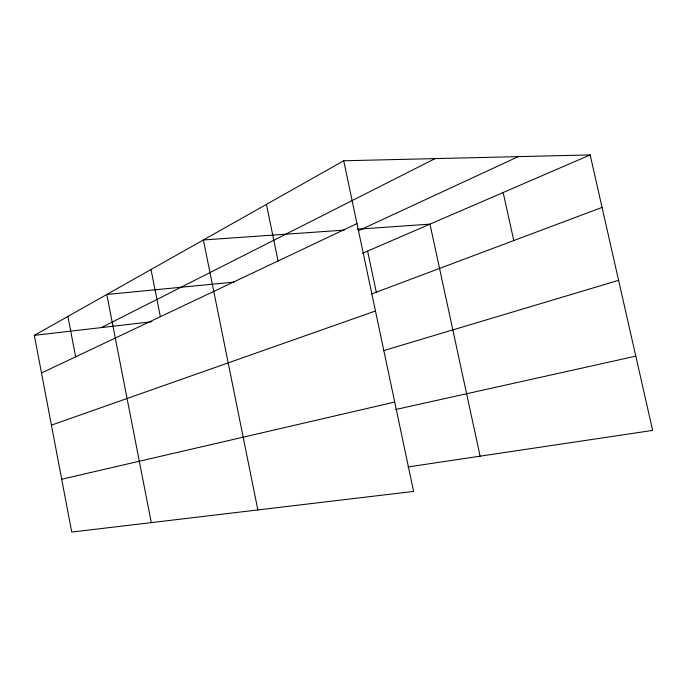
<?xml version="1.0" encoding="UTF-8"?>
<svg xmlns="http://www.w3.org/2000/svg" width="687" height="687" viewBox="0 0 687 687"><rect width="100%" height="100%" fill="white"/><g stroke="black" fill="none" stroke-linecap="round" stroke-linejoin="round"><path stroke-width="1.03" d="M343.698 160.775L413.608 491.42L71.749 532.073L34.35 335.359L343.698 160.775L590.159 154.927L652.65 430.406L407.906 466.962M101.358 327.596L435.051 158.611M41.503 372.989L356.982 223.593M358.58 230.643L518.256 156.636M362.71 253.202L590.159 154.927M371.349 294.053L602.061 207.405M51.422 425.141L375.463 311.005M383.329 350.705L618.601 280.322M61.701 479.234L394.716 402.058M395.755 409.495L635.801 356.132M34.35 335.359L151.767 321.748M234.121 282.099L106.786 294.483L151.286 522.618M344.342 230.111L203.404 239.961L257.857 509.943M357.12 229.218L429.993 224.134L480.11 456.177M503.159 192.515L513.773 240.562M367.605 251.09L376.304 292.19M266.427 204.391L278.08 260.957M151.011 269.519L160.363 316.698M67.876 316.441L75.647 356.819"/></g></svg>
